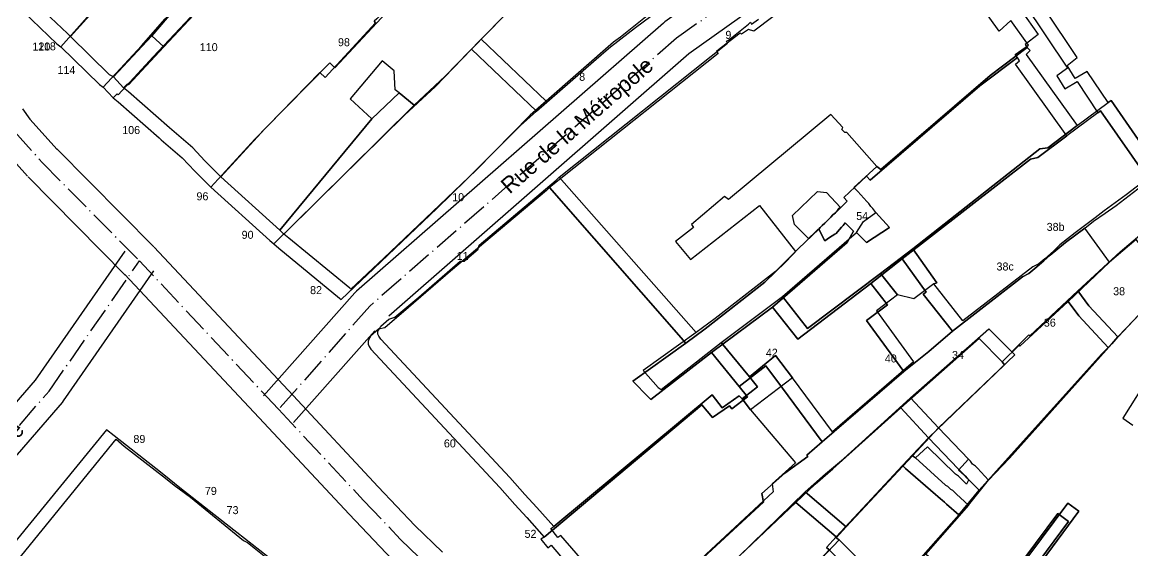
# Model space of a CAD drawing. Header units: metres. Extents: x 1927837 to 1929083, y 4266568 to 4267119.
# Drawn here: x 1927970.1 to 1928081.1, y 4266829.9 to 4266882.8 of the extents above; entities that cross this region are included whole.
import ezdxf
from ezdxf.enums import TextEntityAlignment as Align

# ---------------------------------------------------------------- set-up
doc = ezdxf.new("R2010")
doc.units = ezdxf.units.M
doc.linetypes.add('DASHDOT', pattern=[3.556, 2.54, -0.508, 0, -0.508])
for name, color, linetype in [('BAT_BATI', 8, 'CONTINUOUS'), ('CAD_LIMITE', 94, 'CONTINUOUS'), ('TXT_ADRESSE', 8, 'CONTINUOUS'), ('TXT_VOIE', 7, 'CONTINUOUS'), ('VOI_AXE', 1, 'DASHDOT'), ('VOI_BORDURE', 7, 'CONTINUOUS')]:
    doc.layers.add(name, color=color, linetype=linetype)

msp = doc.modelspace()

# ---------------------------------------------------------------- linework, layer by layer
at = {"layer": 'BAT_BATI'}
for points in [[(1927974.68, 4266881.61), (1927971.28, 4266884.82), (1927970.68, 4266885.32), (1927975.49, 4266890.62), (1927978.69, 4266894.02), (1927983.6, 4266899.92), (1927985.41, 4266902.42), (1927987.51, 4266905.02), (1927991.81, 4266901.21), (1927991.21, 4266900.21), (1927989.91, 4266898.31), (1927982.99, 4266890.21), (1927974.98, 4266881.31)], [(1927978.88, 4266877.5), (1927974.98, 4266881.31), (1927982.99, 4266890.21), (1927989.91, 4266898.31), (1927991.21, 4266900.21), (1927996.51, 4266895.8), (1927995.81, 4266895.1), (1927990.3, 4266889.1), (1927985.39, 4266884.1), (1927983.09, 4266881.4), (1927979.28, 4266877.3)], [(1928016.01, 4266881.07), (1928020.82, 4266885.97), (1928020.42, 4266886.37), (1928021.22, 4266887.47), (1928021.52, 4266887.67), (1928021.72, 4266887.97), (1928022.02, 4266888.07), (1928022.22, 4266888.17), (1928022.52, 4266888.27), (1928021.32, 4266890.17), (1928021.02, 4266890.57), (1928019.42, 4266892.58), (1928024.73, 4266896.27), (1928034.03, 4266884.36), (1928032.43, 4266883.26), (1928029.92, 4266881.26), (1928029.22, 4266880.76), (1928022.51, 4266874.86)], [(1928016.22, 4266890.48), (1928020.42, 4266886.37), (1928020.82, 4266885.97), (1928016.01, 4266881.07), (1928012.4, 4266877.37), (1928009.3, 4266874.47), (1928007.8, 4266875.68), (1928007.4, 4266875.98), (1928007.3, 4266877.88), (1928006.1, 4266878.88), (1928002.9, 4266875.08), (1928005.09, 4266873.08), (1927995.88, 4266861.98), (1927989.98, 4266867.29), (1927994.39, 4266872.09), (1928000.9, 4266878.68), (1928001.4, 4266878.18), (1928006.51, 4266883.68), (1928006.31, 4266883.88), (1928006.81, 4266884.28), (1928007.01, 4266884.58), (1928009.21, 4266886.98), (1928011.82, 4266889.48), (1928014.22, 4266892.38)], [(1927979.28, 4266877.3), (1927983.09, 4266881.4), (1927984.29, 4266880.3), (1927980.78, 4266876.5), (1927980.68, 4266876.6), (1927980.28, 4266876.2)], [(1928002.88, 4266856.16), (1927996.78, 4266861.17), (1927996.28, 4266861.58), (1928009.3, 4266874.47), (1928012.4, 4266877.37), (1928016.01, 4266881.07), (1928022.51, 4266874.86), (1928020.91, 4266873.46), (1928015.5, 4266867.96), (1928012.59, 4266865.16), (1928006.28, 4266859.16), (1928002.98, 4266856.06)], [(1928053.52, 4266861.72), (1928054.52, 4266860.72), (1928056.82, 4266862.22), (1928055.43, 4266863.72), (1928055.13, 4266864.12), (1928054.93, 4266864.32), (1928054.73, 4266864.62), (1928054.53, 4266864.82), (1928053.63, 4266865.82), (1928053.23, 4266866.22), (1928055.53, 4266868.32), (1928055.93, 4266868.02), (1928066.85, 4266877.42), (1928070.55, 4266880.22), (1928070.85, 4266879.92), (1928070.45, 4266879.52), (1928075.55, 4266872.41), (1928072.64, 4266870.21), (1928071.84, 4266870.11), (1928059.12, 4266860.11), (1928055.92, 4266857.62), (1928048.61, 4266852.12), (1928046.11, 4266855.32)], [(1928005.09, 4266873.08), (1928007.8, 4266875.68), (1928009.3, 4266874.47), (1927996.28, 4266861.58), (1927995.88, 4266861.98)], [(1928061.22, 4266856.61), (1928061.52, 4266856.71), (1928059.12, 4266860.11), (1928071.84, 4266870.11), (1928072.64, 4266870.21), (1928075.55, 4266872.41), (1928078.65, 4266874.71), (1928078.95, 4266874.91), (1928083.75, 4266868), (1928083.45, 4266867.8), (1928080.45, 4266865.5), (1928079.34, 4266864.7), (1928078.24, 4266863.9), (1928077.34, 4266863.2), (1928075.34, 4266861.7), (1928073.84, 4266860.5), (1928073.24, 4266859.9), (1928072.33, 4266859.1), (1928071.73, 4266858.6), (1928071.13, 4266858.3), (1928064.12, 4266852.9)], [(1928021.57, 4266834.23), (1928020.37, 4266835.53), (1928018.87, 4266837.24), (1928005.98, 4266851.06), (1928005.78, 4266851.36), (1928005.67, 4266851.56), (1928005.68, 4266851.86), (1928005.88, 4266852.16), (1928005.98, 4266852.36), (1928006.78, 4266853.06), (1928007.38, 4266853.26), (1928009.78, 4266855.26), (1928013.89, 4266858.86), (1928014.29, 4266858.86), (1928015.69, 4266860.06), (1928015.79, 4266860.46), (1928023.5, 4266866.95), (1928023.8, 4266867.25), (1928037.5, 4266851.73), (1928032.19, 4266847.93), (1928033.69, 4266846.23), (1928033.99, 4266846.03), (1928040, 4266850.73), (1928042.8, 4266847.32), (1928043.6, 4266846.32), (1928042.1, 4266845.12), (1928041.8, 4266845.42), (1928040.1, 4266844.22), (1928039.1, 4266845.52), (1928023.27, 4266832.33)], [(1928047.32, 4266862.53), (1928047.12, 4266863.43), (1928049.62, 4266865.83), (1928050.52, 4266865.73), (1928051.92, 4266864.23), (1928051.72, 4266864.12), (1928051.52, 4266863.82), (1928051.32, 4266863.63), (1928051.12, 4266863.42), (1928050.92, 4266863.22), (1928050.72, 4266863.03), (1928048.72, 4266861.13)], [(1928053.52, 4266861.72), (1928054.22, 4266862.82), (1928055.43, 4266863.72), (1928056.82, 4266862.22), (1928054.52, 4266860.72)], [(1928076.73, 4266854.39), (1928075.63, 4266855.9), (1928079.84, 4266859.8), (1928082.44, 4266861.99), (1928085.74, 4266857.69), (1928079.63, 4266851.29)], [(1928061.22, 4266856.61), (1928059.22, 4266855.11), (1928057.62, 4266855.51), (1928055.92, 4266857.62), (1928059.12, 4266860.11), (1928061.52, 4266856.71)], [(1928047.1, 4266847.22), (1928045.4, 4266849.42), (1928042.8, 4266847.32), (1928040, 4266850.73), (1928046.11, 4266855.32), (1928048.61, 4266852.12), (1928055.92, 4266857.62), (1928057.62, 4266855.51), (1928055.52, 4266853.91), (1928059.21, 4266848.81), (1928051.1, 4266841.81)], [(1928065.61, 4266838.19), (1928065.41, 4266838.39), (1928065.11, 4266838.59), (1928064.91, 4266838.89), (1928064.71, 4266839.09), (1928061.71, 4266842.2), (1928069.32, 4266849.5), (1928069.02, 4266849.8), (1928070.73, 4266851.5), (1928070.83, 4266851.4), (1928075.63, 4266855.9), (1928076.73, 4266854.39), (1928079.63, 4266851.29), (1928079.03, 4266850.59), (1928068.81, 4266839.19), (1928066.71, 4266836.99)], [(1928058.91, 4266845.2), (1928066.72, 4266852.1), (1928069.02, 4266849.8), (1928069.32, 4266849.5), (1928061.71, 4266842.2)], [(1928042.1, 4266845.12), (1928043.6, 4266846.32), (1928042.8, 4266847.32), (1928045.4, 4266849.42), (1928047.1, 4266847.22), (1928042.9, 4266844.02)], [(1928030.37, 4266823.21), (1928030.77, 4266823.61), (1928023.97, 4266831.43), (1928023.67, 4266831.23), (1928022.97, 4266832.13), (1928023.27, 4266832.33), (1928039.1, 4266845.52), (1928040.1, 4266844.22), (1928041.8, 4266845.42), (1928042.1, 4266845.12), (1928042.9, 4266844.02), (1928047.4, 4266838.71), (1928045.09, 4266836.61), (1928045.19, 4266835.81), (1928036.58, 4266827.81), (1928031.27, 4266822.91), (1928030.87, 4266822.61)], [(1928048.39, 4266835.81), (1928050.4, 4266837.61), (1928052.2, 4266839.1), (1928058.91, 4266845.2), (1928061.71, 4266842.2), (1928059.1, 4266839.4), (1928052.49, 4266832.3)], [(1928064.31, 4266836.79), (1928064.11, 4266836.99), (1928063.91, 4266837.19), (1928063.71, 4266837.39), (1928063.41, 4266837.59), (1928060.61, 4266840.3), (1928059.4, 4266839.2), (1928059.1, 4266839.4), (1928061.71, 4266842.2), (1928064.71, 4266839.09), (1928063.71, 4266837.99), (1928064.61, 4266837.19), (1928064.71, 4266836.99), (1928064.51, 4266836.59)], [(1928055.39, 4266827.99), (1928055.09, 4266827.79), (1928054.79, 4266828.09), (1928053.19, 4266829.6), (1928051.79, 4266831), (1928051.49, 4266831.2), (1928052.49, 4266832.3), (1928059.1, 4266839.4), (1928059.4, 4266839.2), (1928062.41, 4266836.49), (1928062.61, 4266836.39), (1928062.9, 4266836.09), (1928063.11, 4266835.99), (1928063.3, 4266835.79), (1928063.5, 4266835.59), (1928064.7, 4266834.49), (1928060.4, 4266829.59), (1928057.29, 4266826.19)], [(1928033.47, 4266821.01), (1928033.27, 4266820.61), (1928032.77, 4266821.01), (1928033.17, 4266821.31), (1928036.27, 4266824.41), (1928038.18, 4266826.11), (1928040.38, 4266828.01), (1928048.39, 4266835.81), (1928052.49, 4266832.3), (1928051.49, 4266831.2), (1928051.79, 4266831), (1928048.29, 4266827.3), (1928048.09, 4266827.6), (1928038.27, 4266816.6)], [(1928068, 4266825.78), (1928074.61, 4266834.68), (1928075.71, 4266833.88), (1928069.9, 4266825.98), (1928069, 4266824.98)]]:
    msp.add_lwpolyline(points, close=True, dxfattribs=at)
for points in [[(1928083.75, 4266868), (1928078.95, 4266874.91), (1928078.65, 4266874.71), (1928076.56, 4266877.81), (1928075.35, 4266877.11), (1928074.55, 4266878.41), (1928075.56, 4266879.21), (1928069.16, 4266888.83), (1928069.56, 4266889.13), (1928065.46, 4266894.73), (1928080.18, 4266901.73), (1928082.38, 4266896.72)], [(1928006.51, 4266883.68), (1928001.4, 4266878.18), (1928000.9, 4266878.68), (1927994.39, 4266872.09), (1927989.98, 4266867.29), (1927988.38, 4266868.89), (1927987.18, 4266870.19), (1927985.08, 4266871.99), (1927984.88, 4266872.19), (1927980.78, 4266875.8), (1927980.28, 4266876.2), (1927980.68, 4266876.6), (1927980.78, 4266876.5), (1927984.29, 4266880.3), (1927998.71, 4266895.7)], [(1928069.96, 4266883.92), (1928071.65, 4266881.52), (1928070.35, 4266880.52), (1928070.55, 4266880.22), (1928066.85, 4266877.42), (1928055.93, 4266868.02), (1928055.53, 4266868.32), (1928052.53, 4266871.73), (1928052.33, 4266871.73), (1928052.03, 4266872.03), (1928052.13, 4266872.23), (1928050.93, 4266873.53), (1928040.72, 4266865.04), (1928040.31, 4266865.34), (1928037.01, 4266862.54), (1928037.21, 4266862.24), (1928035.41, 4266860.84), (1928036.91, 4266859.03), (1928043.82, 4266864.43), (1928047.42, 4266859.83), (1928045.41, 4266857.83), (1928039.4, 4266853.13), (1928037.5, 4266851.73), (1928023.8, 4266867.25), (1928040.63, 4266880.65), (1928040.53, 4266880.85), (1928040.73, 4266880.95), (1928042.73, 4266882.55), (1928042.93, 4266882.75), (1928043.03, 4266882.55), (1928043.73, 4266883.05)], [(1928081.8, 4266818.26), (1928078.3, 4266815.06), (1928077.5, 4266814.26), (1928071.4, 4266819.87), (1928073.9, 4266822.47), (1928069.9, 4266825.98), (1928075.71, 4266833.88), (1928074.61, 4266834.68), (1928068, 4266825.78), (1928065.2, 4266827.98), (1928064.2, 4266826.68), (1928062.5, 4266827.99), (1928060.4, 4266829.59), (1928064.7, 4266834.49), (1928066.71, 4266836.99), (1928068.81, 4266839.19), (1928079.03, 4266850.59), (1928079.63, 4266851.29), (1928085.74, 4266857.69)], [(1928085.64, 4266851.98), (1928080.12, 4266843.18), (1928081.12, 4266842.48)], [(1927964.72, 4266822.87), (1927979.54, 4266841.07), (1927980.35, 4266840.37), (1927984.45, 4266837.17), (1927985.34, 4266836.47), (1927986.95, 4266835.26), (1927992.25, 4266830.95), (1927992.65, 4266830.75), (1927995.65, 4266828.35), (1927986.33, 4266816.95), (1927983.32, 4266813.25), (1927979.41, 4266808.35), (1927978.81, 4266807.55), (1927977.21, 4266808.85), (1927976.41, 4266807.95), (1927974.21, 4266809.66), (1927973.21, 4266808.45), (1927975.31, 4266806.55), (1927973.61, 4266804.35), (1927975.11, 4266802.85), (1927973, 4266800.25), (1927962.2, 4266808.97)]]:
    msp.add_lwpolyline(points, dxfattribs=at)
at = {"layer": 'CAD_LIMITE'}
for points in [[(1928006.4, 4266916.52), (1928004.75, 4266914.64), (1928003.07, 4266912.58), (1928005.21, 4266910.73), (1928004.36, 4266909.63), (1928006.16, 4266908.13), (1927995.48, 4266894.83), (1927994.78, 4266894.06), (1927989.25, 4266888.08), (1927984.42, 4266883.08), (1927982.06, 4266880.39), (1927978.23, 4266876.26), (1927979.24, 4266875.2), (1927979.65, 4266875.59), (1927979.75, 4266875.5), (1927983.24, 4266879.29), (1927997.66, 4266894.66), (1928003.63, 4266900.62), (1928005.75, 4266903.05), (1928006.6, 4266904.09), (1928010.02, 4266908.4), (1928012.18, 4266911.17), (1928006.4, 4266916.52)], [(1927969.63, 4266884.3), (1927970.26, 4266883.8), (1927973.62, 4266880.59), (1927973.99, 4266880.28), (1927981.94, 4266889.24), (1927988.94, 4266897.27), (1927990.2, 4266899.21), (1927990.84, 4266900.19), (1927986.48, 4266903.99), (1927984.4, 4266901.39), (1927982.56, 4266898.88), (1927977.64, 4266893.01), (1927974.47, 4266889.6), (1927969.63, 4266884.3)], [(1928081.33, 4266895.75), (1928079.14, 4266900.7), (1928064.46, 4266893.72), (1928068.52, 4266888.17), (1928068.1, 4266887.87), (1928074.59, 4266878.17), (1928073.53, 4266877.39), (1928074.34, 4266876.09), (1928075.54, 4266876.82), (1928077.62, 4266873.69)], [(1927990.2, 4266899.21), (1927988.94, 4266897.27), (1927981.94, 4266889.24), (1927973.99, 4266880.28), (1927977.88, 4266876.52), (1927978.23, 4266876.26), (1927982.06, 4266880.39), (1927984.42, 4266883.08), (1927989.25, 4266888.08), (1927994.78, 4266894.06), (1927995.48, 4266894.83), (1927990.2, 4266899.21)], [(1927997.66, 4266894.66), (1927983.24, 4266879.29), (1927979.75, 4266875.5), (1927979.65, 4266875.59), (1927979.24, 4266875.2)], [(1928023.72, 4266895.26), (1928018.39, 4266891.6), (1928015.18, 4266889.49), (1928019.41, 4266885.35), (1928019.79, 4266884.93), (1928015.04, 4266880.05), (1928021.55, 4266873.86), (1928028.26, 4266879.73), (1928028.92, 4266880.28), (1928031.44, 4266882.22), (1928032.97, 4266883.35), (1928023.72, 4266895.26)], [(1928006.01, 4266883.57), (1928005.81, 4266883.31), (1928005.59, 4266883.1), (1928005.33, 4266882.84), (1928005.46, 4266882.68), (1928000.42, 4266877.23), (1927999.88, 4266877.72), (1927993.38, 4266871.06), (1927988.98, 4266866.27), (1927994.89, 4266860.94), (1927995.28, 4266860.59), (1928008.34, 4266873.47), (1928011.44, 4266876.32), (1928015.04, 4266880.05), (1928019.79, 4266884.93), (1928019.41, 4266885.35), (1928015.18, 4266889.49), (1928013.26, 4266891.34), (1928010.77, 4266888.52), (1928008.2, 4266885.99), (1928006.01, 4266883.57)], [(1928054.36, 4266890.28), (1928043.25, 4266881.87), (1928042.72, 4266882.03), (1928042.01, 4266881.55), (1928041.89, 4266881.69), (1928041.74, 4266881.54), (1928039.72, 4266879.98), (1928039.51, 4266879.82), (1928039.67, 4266879.62), (1928022.84, 4266866.23), (1928036.46, 4266850.68), (1928038.38, 4266852.1), (1928044.36, 4266856.78), (1928046.44, 4266858.81), (1928047.72, 4266860.14), (1928049.73, 4266862.06)], [(1928049.73, 4266862.06), (1928049.88, 4266862.22), (1928050.08, 4266862.44), (1928050.34, 4266862.67), (1928050.52, 4266862.84), (1928050.74, 4266863.07), (1928050.93, 4266863.25), (1928051.13, 4266863.48), (1928051.4, 4266863.71), (1928052.59, 4266864.85), (1928052.23, 4266865.23), (1928054.52, 4266867.36), (1928054.87, 4266866.97), (1928065.82, 4266876.4), (1928069.58, 4266879.22), (1928069.36, 4266879.52), (1928070.68, 4266880.47), (1928068.92, 4266882.92), (1928067.75, 4266881.86), (1928064.98, 4266885.77)], [(1927979.24, 4266875.2), (1927979.73, 4266874.78), (1927983.82, 4266871.19), (1927984.03, 4266871), (1927986.12, 4266869.18), (1927987.4, 4266867.87), (1927988.98, 4266866.27), (1927993.38, 4266871.06), (1927999.88, 4266877.72), (1928000.42, 4266877.23), (1928005.46, 4266882.68), (1928005.33, 4266882.84)], [(1928015.04, 4266880.05), (1928011.44, 4266876.32), (1928008.34, 4266873.47), (1927995.28, 4266860.59), (1927995.78, 4266860.18), (1928001.84, 4266855.16), (1928002.01, 4266855.05), (1928005.27, 4266858.14), (1928011.56, 4266864.12), (1928014.5, 4266867), (1928019.92, 4266872.42), (1928021.55, 4266873.86), (1928015.04, 4266880.05)], [(1928049.73, 4266862.06), (1928050.33, 4266860.9), (1928050.8, 4266861.22), (1928051.08, 4266861.4), (1928051.35, 4266861.57), (1928051.46, 4266861.64), (1928051.6, 4266861.81), (1928051.8, 4266862.02), (1928052, 4266862.25), (1928052.17, 4266862.44), (1928052.38, 4266862.69), (1928052.57, 4266862.51), (1928052.76, 4266862.31), (1928052.98, 4266862.09), (1928053.22, 4266861.85), (1928052.56, 4266860.73), (1928045.11, 4266854.28), (1928047.64, 4266851.07), (1928054.95, 4266856.63), (1928058.08, 4266859.09), (1928070.88, 4266869.06), (1928071.61, 4266869.22), (1928074.52, 4266871.39), (1928069.41, 4266878.54), (1928069.8, 4266878.9), (1928069.58, 4266879.22), (1928065.82, 4266876.4), (1928054.87, 4266866.97), (1928054.52, 4266867.36), (1928052.23, 4266865.23), (1928052.59, 4266864.85), (1928051.4, 4266863.71), (1928051.13, 4266863.48), (1928050.93, 4266863.25), (1928050.74, 4266863.07), (1928050.52, 4266862.84), (1928050.34, 4266862.67), (1928050.08, 4266862.44), (1928049.88, 4266862.22), (1928049.73, 4266862.06)], [(1928077.62, 4266873.69), (1928074.52, 4266871.39), (1928071.61, 4266869.22), (1928070.88, 4266869.06), (1928058.08, 4266859.09), (1928060.48, 4266855.75), (1928060.18, 4266855.57), (1928063.09, 4266851.86), (1928070.08, 4266857.3), (1928070.73, 4266857.63), (1928071.31, 4266858.12), (1928072.24, 4266858.91), (1928072.87, 4266859.45), (1928074.38, 4266860.72), (1928076.32, 4266862.16), (1928077.2, 4266862.87), (1928078.34, 4266863.67), (1928079.46, 4266864.44), (1928082.49, 4266866.75), (1928082.74, 4266866.94), (1928077.9, 4266873.88), (1928077.62, 4266873.69)], [(1928077.62, 4266873.69), (1928077.9, 4266873.88), (1928082.74, 4266866.94)], [(1928036.46, 4266850.68), (1928022.84, 4266866.23), (1928022.53, 4266865.94), (1928014.81, 4266859.42), (1928012.93, 4266857.85), (1928008.74, 4266854.25), (1928006.37, 4266852.21), (1928005.75, 4266852.08), (1928004.94, 4266851.36), (1928004.86, 4266851.2), (1928004.7, 4266850.87), (1928004.71, 4266850.58), (1928004.81, 4266850.32), (1928004.98, 4266850.08), (1928017.86, 4266836.24), (1928019.38, 4266834.55), (1928020.56, 4266833.24), (1928022.3, 4266831.28), (1928038.05, 4266844.52), (1928039.12, 4266843.23), (1928040.82, 4266844.4), (1928041.05, 4266844.11), (1928042.63, 4266845.3), (1928041.78, 4266846.34), (1928039.02, 4266849.75), (1928032.95, 4266845.05), (1928032.71, 4266845.26), (1928031.17, 4266846.88), (1928036.46, 4266850.68)], [(1928049.73, 4266862.06), (1928047.72, 4266860.14), (1928046.44, 4266858.81), (1928044.36, 4266856.78), (1928038.38, 4266852.1), (1928036.46, 4266850.68), (1928031.17, 4266846.88), (1928032.71, 4266845.26), (1928032.95, 4266845.05), (1928039.02, 4266849.75), (1928045.11, 4266854.28), (1928052.56, 4266860.73), (1928053.22, 4266861.85), (1928052.98, 4266862.09), (1928052.76, 4266862.31), (1928052.57, 4266862.51), (1928052.38, 4266862.69), (1928052.17, 4266862.44), (1928052, 4266862.25), (1928051.8, 4266862.02), (1928051.6, 4266861.81), (1928051.46, 4266861.64), (1928051.35, 4266861.57), (1928051.08, 4266861.4), (1928050.8, 4266861.22), (1928050.33, 4266860.9), (1928049.73, 4266862.06)], [(1928039.32, 4266827.03), (1928047.43, 4266834.75), (1928049.37, 4266836.56), (1928051.15, 4266838.12), (1928057.93, 4266844.19), (1928065.76, 4266851.12), (1928068.06, 4266848.79), (1928069.75, 4266850.48), (1928069.82, 4266850.38), (1928074.65, 4266854.85), (1928078.79, 4266858.75), (1928076.32, 4266862.16), (1928074.38, 4266860.72), (1928072.87, 4266859.45), (1928072.24, 4266858.91), (1928071.31, 4266858.12), (1928070.73, 4266857.63), (1928070.08, 4266857.3), (1928063.09, 4266851.86), (1928060.73, 4266849.84), (1928058.25, 4266847.83), (1928050.08, 4266840.81)], [(1928084.7, 4266856.69), (1928081.46, 4266861.02), (1928078.79, 4266858.75), (1928074.65, 4266854.85), (1928075.73, 4266853.41), (1928078.64, 4266850.22), (1928084.7, 4266856.69)], [(1928054.95, 4266856.63), (1928056.6, 4266854.51), (1928054.51, 4266852.92), (1928058.25, 4266847.83), (1928060.73, 4266849.84), (1928063.09, 4266851.86), (1928060.18, 4266855.57), (1928060.48, 4266855.75), (1928058.08, 4266859.09), (1928054.95, 4266856.63)], [(1928039.02, 4266849.75), (1928041.78, 4266846.34), (1928044.45, 4266848.39), (1928046.11, 4266846.18), (1928050.08, 4266840.81), (1928058.25, 4266847.83), (1928054.51, 4266852.92), (1928056.6, 4266854.51), (1928054.95, 4266856.63), (1928047.64, 4266851.07), (1928045.11, 4266854.28), (1928039.02, 4266849.75)], [(1928084.7, 4266856.69), (1928078.64, 4266850.22), (1928078.02, 4266849.61), (1928067.76, 4266838.2), (1928065.75, 4266835.99), (1928063.73, 4266833.5), (1928059.41, 4266828.6), (1928061.47, 4266826.99), (1928063.15, 4266825.65), (1928064.24, 4266827.01), (1928067.04, 4266824.79), (1928073.62, 4266833.64), (1928074.69, 4266832.83), (1928068.86, 4266824.97)], [(1928060.69, 4266841.2), (1928063.67, 4266838.12), (1928063.91, 4266837.86), (1928064.14, 4266837.63), (1928064.37, 4266837.4), (1928064.57, 4266837.19), (1928065.75, 4266835.99), (1928067.76, 4266838.2), (1928078.02, 4266849.61), (1928078.64, 4266850.22), (1928075.73, 4266853.41), (1928074.65, 4266854.85), (1928069.82, 4266850.38), (1928069.75, 4266850.48), (1928068.06, 4266848.79), (1928068.31, 4266848.49), (1928060.69, 4266841.2)], [(1928057.93, 4266844.19), (1928060.69, 4266841.2), (1928068.31, 4266848.49), (1928068.06, 4266848.79), (1928065.76, 4266851.12), (1928057.93, 4266844.19)], [(1928041.78, 4266846.34), (1928042.63, 4266845.3), (1928041.05, 4266844.11), (1928040.82, 4266844.4), (1928039.12, 4266843.23), (1928038.05, 4266844.52), (1928022.3, 4266831.28), (1928021.98, 4266831.09), (1928022.68, 4266830.21), (1928023.01, 4266830.47), (1928029.71, 4266822.57), (1928029.41, 4266822.21), (1928029.9, 4266821.6), (1928030.3, 4266821.93), (1928035.61, 4266826.83), (1928044.2, 4266834.78), (1928044.04, 4266835.63), (1928046.36, 4266837.66), (1928048.63, 4266839.35), (1928048.56, 4266839.47), (1928050.08, 4266840.81), (1928046.11, 4266846.18), (1928044.45, 4266848.39), (1928041.78, 4266846.34)], [(1928057.93, 4266844.19), (1928051.15, 4266838.12), (1928049.37, 4266836.56), (1928047.43, 4266834.75), (1928051.46, 4266831.3), (1928058.09, 4266838.44), (1928060.69, 4266841.2), (1928057.93, 4266844.19)], [(1927978.42, 4266809.33), (1927982.32, 4266814.29), (1927985.31, 4266817.96), (1927994.65, 4266829.33), (1927991.58, 4266831.74), (1927991.28, 4266831.99), (1927985.91, 4266836.21), (1927984.3, 4266837.5), (1927983.49, 4266838.13), (1927979.32, 4266841.4), (1927978.56, 4266842.02), (1927963.73, 4266823.86)], [(1928058.09, 4266838.44), (1928058.39, 4266838.15), (1928061.4, 4266835.53), (1928061.63, 4266835.34), (1928061.89, 4266835.12), (1928062.08, 4266834.96), (1928062.29, 4266834.78), (1928062.51, 4266834.57), (1928063.73, 4266833.5), (1928065.75, 4266835.99), (1928064.57, 4266837.19), (1928064.37, 4266837.4), (1928064.14, 4266837.63), (1928063.91, 4266837.86), (1928063.67, 4266838.12), (1928060.69, 4266841.2), (1928058.09, 4266838.44)], [(1928050.08, 4266840.81), (1928048.56, 4266839.47), (1928048.63, 4266839.35), (1928046.36, 4266837.66), (1928044.04, 4266835.63), (1928044.2, 4266834.78), (1928035.61, 4266826.83)], [(1928051.46, 4266831.3), (1928050.52, 4266830.23), (1928050.76, 4266830.01), (1928052.21, 4266828.58), (1928053.79, 4266827.08), (1928054.12, 4266826.76), (1928054.37, 4266827.01), (1928056.28, 4266825.17), (1928059.41, 4266828.6), (1928063.73, 4266833.5), (1928062.51, 4266834.57), (1928062.29, 4266834.78), (1928062.08, 4266834.96), (1928061.89, 4266835.12), (1928061.63, 4266835.34), (1928061.4, 4266835.53), (1928058.39, 4266838.15), (1928058.09, 4266838.44), (1928051.46, 4266831.3)], [(1928047.43, 4266834.75), (1928039.32, 4266827.03), (1928037.16, 4266825.08), (1928035.32, 4266823.43), (1928032.12, 4266820.29), (1928031.78, 4266819.96), (1928032.29, 4266819.64), (1928032.5, 4266819.98), (1928037.24, 4266815.6), (1928047.1, 4266826.55), (1928047.32, 4266826.28), (1928050.76, 4266830.01), (1928050.52, 4266830.23), (1928051.46, 4266831.3), (1928047.43, 4266834.75)], [(1928068.86, 4266824.97), (1928074.69, 4266832.83), (1928073.62, 4266833.64), (1928067.04, 4266824.79), (1928063.89, 4266820.73), (1928062.37, 4266819.59), (1928061.3, 4266818.48), (1928059.09, 4266816.19), (1928055.34, 4266812.38), (1928053.88, 4266810.92), (1928048.18, 4266805.41), (1928049.69, 4266803.82), (1928055.3, 4266809.62), (1928056.7, 4266811.04), (1928058.8, 4266812.96), (1928062.77, 4266816.94), (1928063.72, 4266818.28), (1928064.25, 4266819.04), (1928064.89, 4266819.94), (1928068.01, 4266823.98), (1928068.86, 4266824.97)], [(1928056.28, 4266825.17), (1928054.37, 4266827.01), (1928054.12, 4266826.76), (1928053.79, 4266827.08), (1928052.21, 4266828.58), (1928050.76, 4266830.01), (1928047.32, 4266826.28), (1928047.1, 4266826.55), (1928037.24, 4266815.6), (1928039.79, 4266813.21), (1928040.92, 4266812.21), (1928043.43, 4266809.92), (1928050.05, 4266817.42), (1928055.24, 4266823.28), (1928056.06, 4266824.89), (1928056.28, 4266825.17)]]:
    msp.add_lwpolyline(points, dxfattribs=at)
at = {"layer": 'VOI_AXE'}
for points in [[(1928058.36, 4266897.44), (1928035.53, 4266881.15), (1928004.88, 4266854.36), (1927995.76, 4266844.06)], [(1927968.57, 4266872.91), (1927969.37, 4266871.81), (1927972.17, 4266868.7)], [(1927972.17, 4266868.7), (1927981.86, 4266858.89)], [(1927945.19, 4266815.89), (1927953.11, 4266823.09), (1927972.84, 4266845.88), (1927981.86, 4266858.89)], [(1927995.76, 4266844.06), (1927981.86, 4266858.89)], [(1927995.76, 4266844.06), (1928004.26, 4266834.95)], [(1928004.26, 4266834.95), (1928007.96, 4266831.04), (1928010.76, 4266828.34)]]:
    msp.add_lwpolyline(points, dxfattribs=at)
at = {"layer": 'VOI_BORDURE'}
for points in [[(1928057.17, 4266899.05), (1928034.36, 4266882.78), (1928034.21, 4266882.66), (1928003.56, 4266855.87), (1928003.38, 4266855.69), (1927994.26, 4266845.39)], [(1928059.52, 4266895.82), (1928036.77, 4266879.58), (1928006.79, 4266853.38)], [(1927970.19, 4266874.08), (1927970.92, 4266873.07), (1927973.65, 4266870.04)], [(1927966.95, 4266871.74), (1927967.75, 4266870.63), (1927967.88, 4266870.47), (1927970.68, 4266867.36)], [(1927973.59, 4266870.11), (1927983.29, 4266860.29)], [(1927970.74, 4266867.3), (1927980.44, 4266857.48)], [(1927944.02, 4266817.18), (1927951.85, 4266824.31), (1927971.46, 4266846.96), (1927980.43, 4266859.88)], [(1927997.22, 4266845.43), (1927983.32, 4266860.25)], [(1927946.37, 4266814.59), (1927954.29, 4266821.79), (1927954.43, 4266821.94), (1927974.17, 4266844.74), (1927974.28, 4266844.89), (1927983.3, 4266857.89)], [(1927994.3, 4266842.69), (1927980.4, 4266857.52)], [(1928005.38, 4266851.91), (1927997.26, 4266842.74)], [(1927997.22, 4266845.43), (1928005.72, 4266836.31)], [(1927994.3, 4266842.7), (1928002.8, 4266833.58)], [(1928005.71, 4266836.32), (1928009.38, 4266832.45), (1928012.15, 4266829.77)], [(1928002.81, 4266833.57), (1928006.51, 4266829.67), (1928006.57, 4266829.6), (1928009.37, 4266826.9)]]:
    msp.add_lwpolyline(points, dxfattribs=at)

# ---------------------------------------------------------------- texts
at = {"layer": 'TXT_ADRESSE'}
for s, p in [('98', (1928001.7, 4266880.35)), ('9', (1928040.41, 4266881.09)), ('120', (1927971.17, 4266879.92)), ('118', (1927971.72, 4266879.94)), ('110', (1927987.89, 4266879.86)), ('114', (1927973.67, 4266877.57)), ('8', (1928025.8, 4266876.89)), ('106', (1927980.14, 4266871.57)), ('96', (1927987.56, 4266864.95)), ('10', (1928013.11, 4266864.86)), ('54', (1928053.48, 4266862.98)), ('38b', (1928072.51, 4266861.89)), ('90', (1927992.07, 4266861.1)), ('11', (1928013.56, 4266858.99)), ('38c', (1928067.5, 4266857.93)), ('82', (1927998.91, 4266855.57)), ('38', (1928079.15, 4266855.46)), ('36', (1928072.23, 4266852.32)), ('42', (1928044.45, 4266849.31)), ('34', (1928063.05, 4266849.09)), ('40', (1928056.34, 4266848.74)), ('89', (1927981.26, 4266840.69)), ('60', (1928012.28, 4266840.25)), ('79', (1927988.4, 4266835.5)), ('73', (1927990.57, 4266833.58)), ('52', (1928020.34, 4266831.21))]:
    msp.add_text(s, height=0.8, dxfattribs=at).set_placement(p)
at = {"layer": 'TXT_VOIE'}
for s, rotation, p in [('Rue de la Métropole', -318.8426, (1928025.58, 4266872.46)), ('Rue Porte-Reine', 49.1171, (1927964.65, 4266836.42))]:
    msp.add_text(s, height=1.6, rotation=rotation, dxfattribs=at).set_placement(p, align=Align.MIDDLE_CENTER)

doc.saveas('drawing.dxf')
